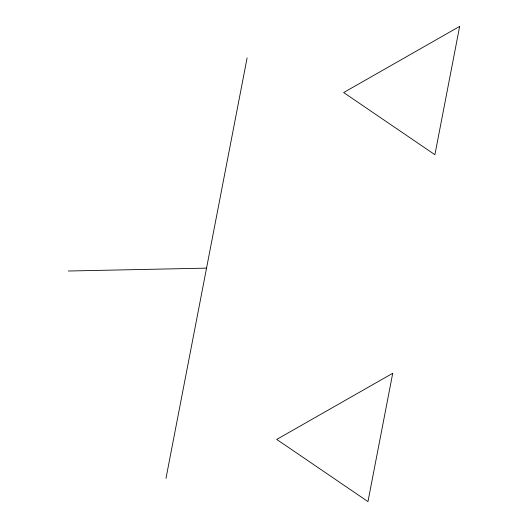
<?xml version="1.0" encoding="UTF-8"?>
<svg xmlns="http://www.w3.org/2000/svg" width="528" height="528" viewBox="0 0 528 528"><rect width="100%" height="100%" fill="white"/><g stroke="black" fill="none" stroke-linecap="round" stroke-linejoin="round"><path stroke-width="0.79" d="M165.977 478.375L247.111 57.908M68.343 271.016L206.547 268.138M392.726 373.283L367.963 501.6L276.731 439.428L392.726 373.283M459.657 26.4L434.894 154.717L343.662 92.545L459.657 26.4"/></g></svg>
